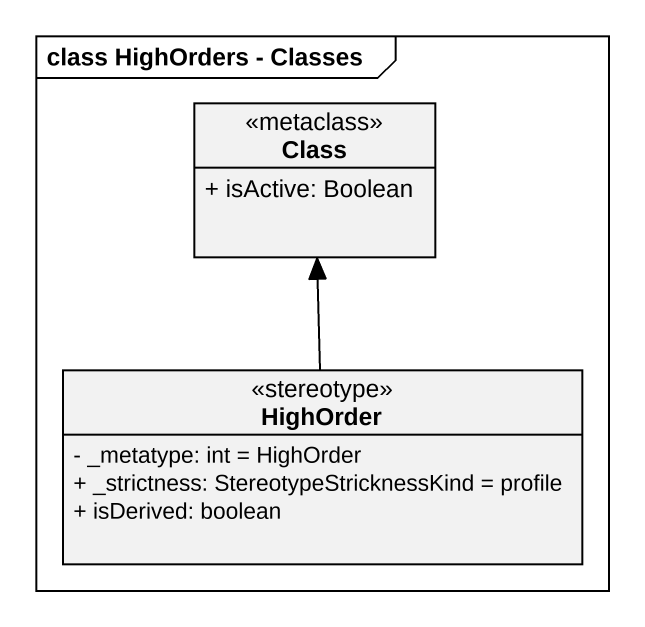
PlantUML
@startuml
mainframe class HighOrders - Classes
hide circle
hide empty members
skinparam classAttributeIconSize 0
class "Class" as Class_ <<metaclass>> {
  + isActive: Boolean
}
class HighOrder <<stereotype>> {
  - _metatype: int = HighOrder
  + _strictness: StereotypeStricknessKind = profile
  + isDerived: boolean
}
HighOrder -up-> Class_
@enduml
